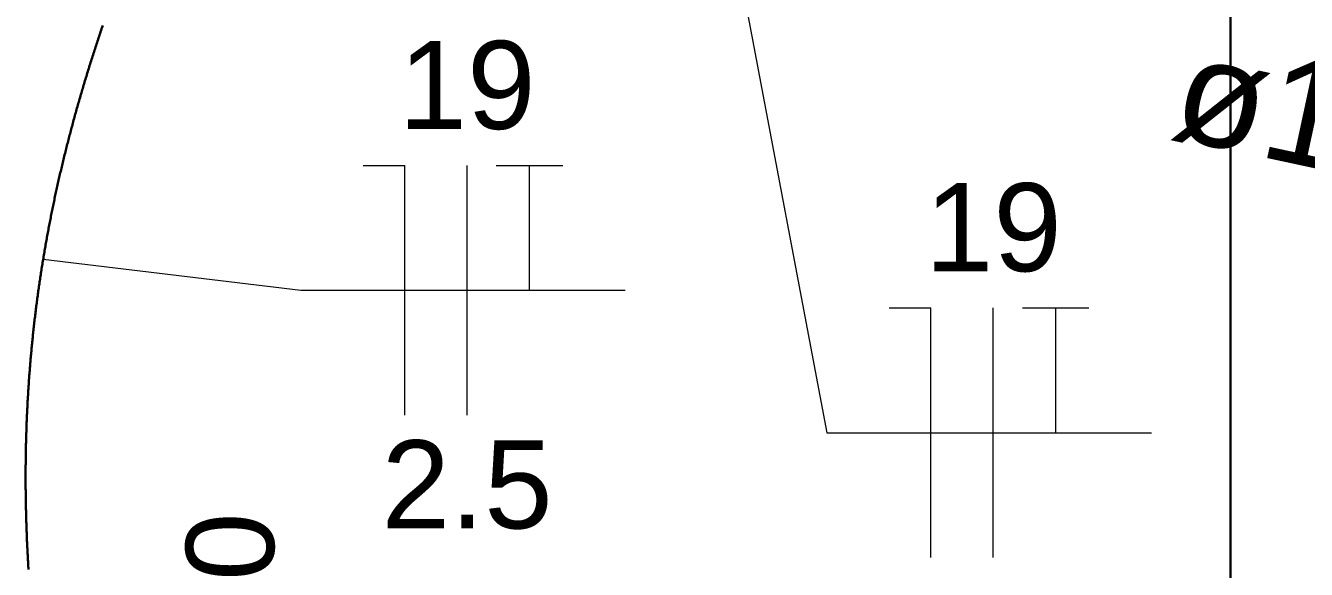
# Model space of a CAD drawing. Header units: millimetres. Extents: x 0 to 55.3, y 20.8 to 61.4.
# Drawn here: x 2.221 to 3.504, y 45.559 to 46.103 of the extents above; entities that cross this region are included whole.
import ezdxf

# ---------------------------------------------------------------- set-up
doc = ezdxf.new("R2010")
doc.units = ezdxf.units.MM
for name, color, linetype, lineweight in [('ARQ_-_ALV_5', 1, 'Continuous', 30), ('EL-Condutos', 4, 'Continuous', 30), ('EL-Fios', 2, 'Continuous', 20), ('EL-Textos_condutos', 2, 'Continuous', 20), ('EL-Textos_fios', 2, 'Continuous', 20), ('EL-Textos_pontos', 2, 'Continuous', 30)]:
    doc.layers.add(name, color=color, linetype=linetype, lineweight=lineweight)
doc.styles.add('Arial', font='Arial')

msp = doc.modelspace()

# ---------------------------------------------------------------- linework, layer by layer
at = {"layer": 'ARQ_-_ALV_5'}
msp.add_line((3.428002, 45.175499), (3.428002, 47.775499), dxfattribs=at)
at = {"layer": 'EL-Condutos', "linetype": 'Continuous', "flags": 128}
msp.add_lwpolyline([(2.298528, 46.103389), (2.298002, 46.101841), (2.297478, 46.100293), (2.296954, 46.098745), (2.296433, 46.097196), (2.295912, 46.095647), (2.295394, 46.094097), (2.294876, 46.092546), (2.294361, 46.090995), (2.293854, 46.089467), (2.293348, 46.087937), (2.292844, 46.086407), (2.292342, 46.084877), (2.291841, 46.083346), (2.291341, 46.081815), (2.290843, 46.080283), (2.290347, 46.078751), (2.289852, 46.077218), (2.289358, 46.075684), (2.288866, 46.074151), (2.288375, 46.072616), (2.287886, 46.071082), (2.287399, 46.069547), (2.286913, 46.068011), (2.286428, 46.066475), (2.285945, 46.064938), (2.285464, 46.063401), (2.284984, 46.061863), (2.284505, 46.060325), (2.284034, 46.058807), (2.283565, 46.057288), (2.283098, 46.055769), (2.282632, 46.054249), (2.282167, 46.052729), (2.281704, 46.051208), (2.281242, 46.049687), (2.280782, 46.048166), (2.280324, 46.046644), (2.279867, 46.045121), (2.279412, 46.043598), (2.278958, 46.042075), (2.278505, 46.040551), (2.278055, 46.039027), (2.277605, 46.037502), (2.277158, 46.035977), (2.276712, 46.034451), (2.276267, 46.032925), (2.275824, 46.031398), (2.275383, 46.029871), (2.274948, 46.028362), (2.274515, 46.026852), (2.274084, 46.025341), (2.273654, 46.02383), (2.273226, 46.022319), (2.272799, 46.020807), (2.272373, 46.019295), (2.27195, 46.017782), (2.271528, 46.016269), (2.271107, 46.014755), (2.270688, 46.013241), (2.270271, 46.011727), (2.269855, 46.010212), (2.269441, 46.008697), (2.269028, 46.007181), (2.268617, 46.005665), (2.268208, 46.004148), (2.2678, 46.002631), (2.267394, 46.001113), (2.26699, 45.999595), (2.266591, 45.998093), (2.266194, 45.996589), (2.265798, 45.995086), (2.265404, 45.993582), (2.265012, 45.992077), (2.264621, 45.990572), (2.264232, 45.989067), (2.263844, 45.987561), (2.263458, 45.986055), (2.263074, 45.984548), (2.262691, 45.983041), (2.26231, 45.981534), (2.261931, 45.980026), (2.261553, 45.978518), (2.261177, 45.977009), (2.260802, 45.9755), (2.260429, 45.973991), (2.260058, 45.972481), (2.259689, 45.970971), (2.259321, 45.96946), (2.258958, 45.967962), (2.258596, 45.966464), (2.258236, 45.964965), (2.257878, 45.963466), (2.257521, 45.961966), (2.257166, 45.960466), (2.256813, 45.958966), (2.256461, 45.957465), (2.256111, 45.955964), (2.255763, 45.954462), (2.255416, 45.95296), (2.255071, 45.951458), (2.254728, 45.949956), (2.254386, 45.948453), (2.254046, 45.946949), (2.253708, 45.945445), (2.253371, 45.943941), (2.253036, 45.942437), (2.252703, 45.940932), (2.252371, 45.939427), (2.252043, 45.937931), (2.251717, 45.936436), (2.251393, 45.93494), (2.25107, 45.933444), (2.250749, 45.931947), (2.25043, 45.930451), (2.250112, 45.928953), (2.249796, 45.927456), (2.249482, 45.925958), (2.249169, 45.924459), (2.248858, 45.922961), (2.248549, 45.921462), (2.248242, 45.919962), (2.247936, 45.918463), (2.247632, 45.916963), (2.247329, 45.915462), (2.247028, 45.913961), (2.246729, 45.91246), (2.246432, 45.910959), (2.246136, 45.909457), (2.245844, 45.907963), (2.245553, 45.906469), (2.245264, 45.904974), (2.244977, 45.903479), (2.244691, 45.901983), (2.244407, 45.900488), (2.244125, 45.898992), (2.243844, 45.897495), (2.243566, 45.895998), (2.243288, 45.894501), (2.243013, 45.893004), (2.242739, 45.891506), (2.242467, 45.890008), (2.242197, 45.88851), (2.241929, 45.887012), (2.241662, 45.885513), (2.241397, 45.884013), (2.241133, 45.882514), (2.240871, 45.881014), (2.240612, 45.879514), (2.240354, 45.878019), (2.240099, 45.876524), (2.239845, 45.875028), (2.239593, 45.873532), (2.239342, 45.872036), (2.239093, 45.870539), (2.238846, 45.869043), (2.238601, 45.867545), (2.238357, 45.866048), (2.238116, 45.86455), (2.237876, 45.863052), (2.237637, 45.861554), (2.2374, 45.860056), (2.237166, 45.858557), (2.236932, 45.857058), (2.236701, 45.855559), (2.236471, 45.854059), (2.236243, 45.852559), (2.236017, 45.851059), (2.235792, 45.849559), (2.23557, 45.848061), (2.235349, 45.846563), (2.23513, 45.845064), (2.234913, 45.843566), (2.234698, 45.842067), (2.234484, 45.840568), (2.234272, 45.839068), (2.234062, 45.837568), (2.233853, 45.836069), (2.233646, 45.834568), (2.233441, 45.833068), (2.233238, 45.831567), (2.233036, 45.830066), (2.232837, 45.828565), (2.232638, 45.827064), (2.232442, 45.825562), (2.232247, 45.824061), (2.232055, 45.822559), (2.231863, 45.821056), (2.231674, 45.819554), (2.231486, 45.818051), (2.2313, 45.816548), (2.231116, 45.815045), (2.230934, 45.813542), (2.230753, 45.812038), (2.230574, 45.810534), (2.230397, 45.809031), (2.230222, 45.807526), (2.230048, 45.806022), (2.229876, 45.804517), (2.229706, 45.803013), (2.229537, 45.801508), (2.22937, 45.800002), (2.229205, 45.798497), (2.229042, 45.796992), (2.228881, 45.795486), (2.228721, 45.79398), (2.228563, 45.792474), (2.228406, 45.790967), (2.228252, 45.789461), (2.228099, 45.787952), (2.227947, 45.786442), (2.227798, 45.784932), (2.22765, 45.783422), (2.227504, 45.781912), (2.22736, 45.780402), (2.227217, 45.778892), (2.227076, 45.777381), (2.226937, 45.77587), (2.2268, 45.774359), (2.226664, 45.772848), (2.22653, 45.771337), (2.226398, 45.769826), (2.226267, 45.768314), (2.226139, 45.766802), (2.226012, 45.765291), (2.225887, 45.763779), (2.225763, 45.762267), (2.225641, 45.760754), (2.225521, 45.759242), (2.225403, 45.757724), (2.225286, 45.756206), (2.22517, 45.754688), (2.225057, 45.753169), (2.224945, 45.751651), (2.224835, 45.750132), (2.224727, 45.748613), (2.224621, 45.747094), (2.224516, 45.745575), (2.224413, 45.744056), (2.224311, 45.742537), (2.224212, 45.741018), (2.224114, 45.739498), (2.224018, 45.737979), (2.223924, 45.736459), (2.223831, 45.734939), (2.22374, 45.733419), (2.223651, 45.731899), (2.223563, 45.730379), (2.223478, 45.728859), (2.223393, 45.72733), (2.22331, 45.725802), (2.223229, 45.724273), (2.22315, 45.722744), (2.223073, 45.721216), (2.222997, 45.719687), (2.222923, 45.718158), (2.22285, 45.716629), (2.22278, 45.715099), (2.222711, 45.71357), (2.222644, 45.712041), (2.222578, 45.710511), (2.222514, 45.708982), (2.222452, 45.707452), (2.222392, 45.705923), (2.222333, 45.704393), (2.222277, 45.702863), (2.222221, 45.701334), (2.222168, 45.699804), (2.222116, 45.698274), (2.222066, 45.696733), (2.222017, 45.695192), (2.22197, 45.693651), (2.221925, 45.69211), (2.221881, 45.690569), (2.221839, 45.689028), (2.221799, 45.687487), (2.221761, 45.685946), (2.221724, 45.684404), (2.221689, 45.682863), (2.221656, 45.681322), (2.221624, 45.67978), (2.221594, 45.678239), (2.221566, 45.676698), (2.22154, 45.675156), (2.221515, 45.673615), (2.221492, 45.672073), (2.22147, 45.670532), (2.22145, 45.66899), (2.221432, 45.667449), (2.221416, 45.665894), (2.221401, 45.664338), (2.221388, 45.662783), (2.221376, 45.661228), (2.221366, 45.659673), (2.221358, 45.658118), (2.221352, 45.656563), (2.221347, 45.655008), (2.221344, 45.653453), (2.221343, 45.651897), (2.221343, 45.650342), (2.221345, 45.648787), (2.221349, 45.647232), (2.221354, 45.645677), (2.221361, 45.644122), (2.22137, 45.642566), (2.22138, 45.641011), (2.221392, 45.639456), (2.221406, 45.637901), (2.221421, 45.636345), (2.221438, 45.634774), (2.221457, 45.633203), (2.221478, 45.631631), (2.2215, 45.63006), (2.221524, 45.628488), (2.221549, 45.626917), (2.221576, 45.625346), (2.221605, 45.623774), (2.221636, 45.622203), (2.221668, 45.620632), (2.221701, 45.619061), (2.221737, 45.61749), (2.221774, 45.615919), (2.221812, 45.614348), (2.221853, 45.612778), (2.221895, 45.611207), (2.221938, 45.609637), (2.221983, 45.608066), (2.22203, 45.606496), (2.222078, 45.604926), (2.222129, 45.603337), (2.222181, 45.601749), (2.222235, 45.60016), (2.22229, 45.598572), (2.222347, 45.596984), (2.222406, 45.595395), (2.222466, 45.593807), (2.222528, 45.592219), (2.222592, 45.590631), (2.222657, 45.589042), (2.222724, 45.587454), (2.222792, 45.585866), (2.222863, 45.584277), (2.222934, 45.582688), (2.223008, 45.581099), (2.223083, 45.57951), (2.223159, 45.577921), (2.223238, 45.576332), (2.223318, 45.574742), (2.223399, 45.573152), (2.223483, 45.571541), (2.223569, 45.569929), (2.223657, 45.568317), (2.223746, 45.566706), (2.223837, 45.565094), (2.223929, 45.563482), (2.224023, 45.561871), (2.224118, 45.56026), (2.224215, 45.558649)], dxfattribs=at)
at = {"layer": 'EL-Fios'}
for p, q in [((2.559382, 45.963349), (2.601052, 45.963349)), ((2.601052, 45.713349), (2.601052, 45.963349)), ((2.663552, 45.713349), (2.663552, 45.963349)), ((2.692717, 45.963349), (2.759382, 45.963349)), ((2.726052, 45.838349), (2.726052, 45.963349)), ((3.086242, 45.820749), (3.127912, 45.820749)), ((3.127912, 45.570749), (3.127912, 45.820749)), ((3.190412, 45.570749), (3.190412, 45.820749)), ((3.219577, 45.820749), (3.286242, 45.820749)), ((3.252912, 45.695749), (3.252912, 45.820749))]:
    msp.add_line(p, q, dxfattribs=at)
at = {"layer": 'EL-Textos_fios'}
for p, q in [((2.859137, 46.566699), (3.023742, 45.695749)), ((2.238902, 45.869399), (2.496882, 45.838349)), ((2.496882, 45.838349), (2.821882, 45.838349)), ((3.023742, 45.695749), (3.348742, 45.695749))]:
    msp.add_line(p, q, dxfattribs=at)

# ---------------------------------------------------------------- texts
at = {"layer": 'EL-Textos_condutos', "insert": (3.474849, 45.965665), "char_height": 0.1059, "width": 0.38124, "attachment_point": 8, "rotation": 347.864754, "line_spacing_factor": 0.798, "style": 'Arial'}
msp.add_mtext('ø1"', dxfattribs=at)
at = {"layer": 'EL-Textos_fios', "char_height": 0.08825, "attachment_point": 8, "line_spacing_factor": 0.798, "style": 'Arial'}
for s, insert, width in [('19', (2.663502, 45.998621), 0.2118), ('19', (3.190502, 45.856121), 0.2118), ('2.5', (2.663502, 45.598621), 0.3177)]:
    msp.add_mtext(s, dxfattribs=dict(at, insert=insert, width=width))
at = {"layer": 'EL-Textos_pontos', "insert": (2.471379, 45.512999), "char_height": 0.08825, "width": 0.3177, "attachment_point": 8, "rotation": 90.00021, "line_spacing_factor": 0.798, "style": 'Arial'}
msp.add_mtext('540', dxfattribs=at)

doc.saveas('drawing.dxf')
